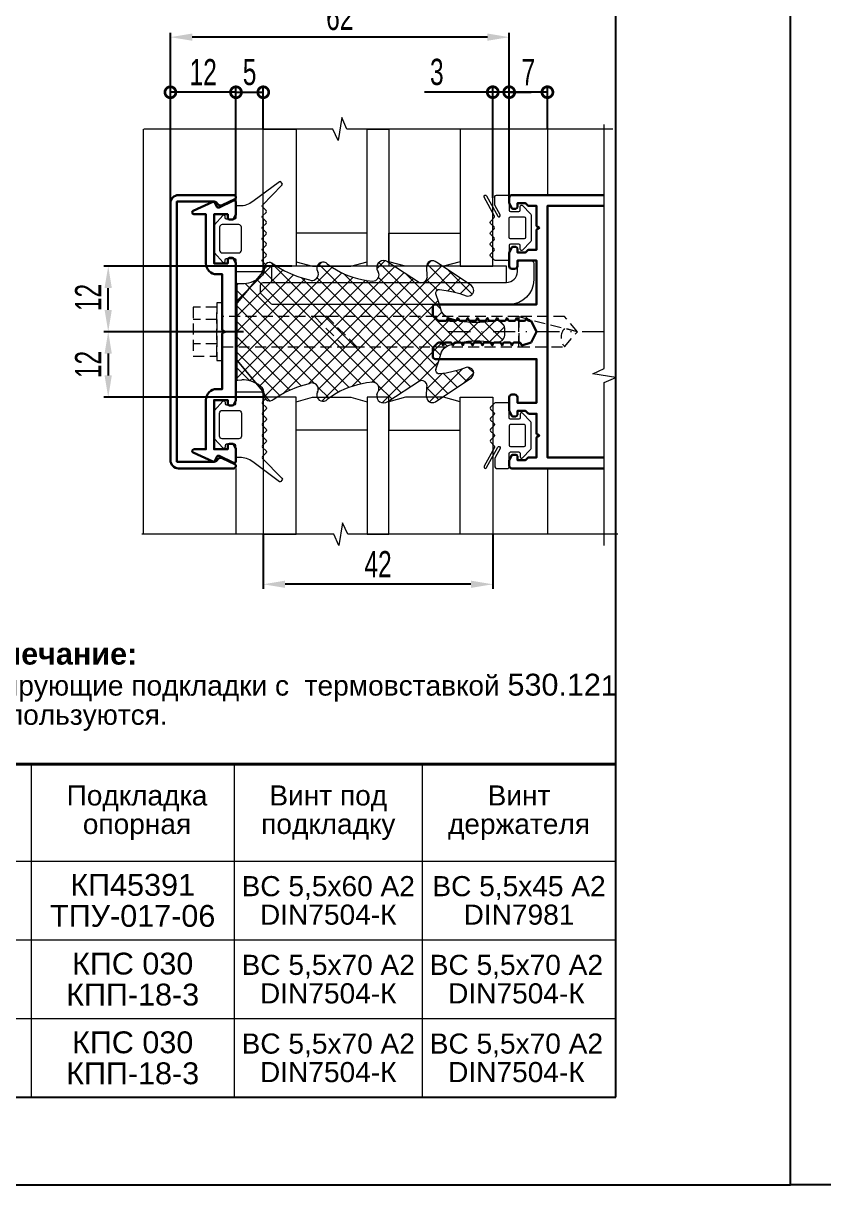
# Model space of a CAD drawing. Extents: x -37 to 8820, y -336 to 478.
# Drawn here: x 3272.2 to 3363.8, y 0 to 132.8 of the extents above; entities that cross this region are included whole.
import ezdxf

# ---------------------------------------------------------------- set-up
doc = ezdxf.new("R2010")
doc.units = 0
doc.header["$LTSCALE"] = 5
doc.linetypes.add('DASHDOT', pattern=[1, 0.5, -0.25, 0, -0.25])
doc.linetypes.add('HIDDEN', pattern=[0.375, 0.25, -0.125])
doc.layers.get('0').update_dxf_attribs({"linetype": 'CONTINUOUS', "lineweight": 30})
doc.layers.get('DEFPOINTS').update_dxf_attribs({"linetype": 'CONTINUOUS'})
for name, color, linetype, lineweight in [('1', 6, 'DASHDOT', 13), ('2', 3, 'HIDDEN', 13), ('Dimentions', 5, 'CONTINUOUS', 15), ('Glass', 5, 'CONTINUOUS', 20), ('Ал подклад', 7, 'CONTINUOUS', 20), ('Герлен', 7, 'CONTINUOUS', 60), ('Зигзаг', 1, 'CONTINUOUS', 15), ('Конструкции', 252, 'CONTINUOUS', 20), ('Подкладки', 1, 'CONTINUOUS', 20), ('Рамки', 1, 'CONTINUOUS', 15), ('Текстовый', 7, 'CONTINUOUS', 9), ('Уплотнители', 1, 'CONTINUOUS', 20), ('Штриховка', 1, 'CONTINUOUS', 5)]:
    doc.layers.add(name, color=color, linetype=linetype, lineweight=lineweight)
doc.layers.add('Скрытые', color=14, linetype='CONTINUOUS', plot=False)
doc.styles.add('3', font='RUSS.SHX', dxfattribs={"width": 0.7, "height": 3})
doc.styles.add('Каталожный', font='arial.ttf', dxfattribs={"height": 2.5})
doc.dimstyles.new('MX1_6', dxfattribs={"dimtxt": 3, "dimasz": 2.5, "dimexe": 0.5, "dimexo": 0, "dimgap": 0.8, "dimtad": 1, "dimlfac": 1.6, "dimdsep": 46, "dimtxsty": '3', "dimcen": 0, "dimclrd": 256, "dimclre": 256, "dimclrt": 256, "dimaunit": 1, "dimadec": 0, "dimazin": 0, "dimtfac": 1, "dimtmove": 0, "dimatfit": 1, "dimfxl": 1, "dimtvp": 1, "dimtolj": 1, "dimtzin": 0, "dimarcsym": 0})

# ---------------------------------------------------------------- blocks, each defined once
blk = doc.blocks.new('_DotSmall')
at = {"color": 0, "linetype": 'ByBlock', "const_width": 0.5}
blk.add_lwpolyline([(-0.0625, 0, 1), (0.0625, 0, 1)], format="xyb", close=True, dxfattribs=at)
blk = doc.blocks.new('*D1359')
at = {"layer": 'DEFPOINTS', "color": 0, "linetype": 'Continuous', "transparency": 16777216}
for p in [(3299.69, 124.92), (3299.69, 120.7), (3296.57, 112.36)]:
    blk.add_point(p, dxfattribs=at)
at = {"layer": 'Dimentions', "linetype": 'Continuous', "lineweight": -2, "transparency": 16777216}
for p, q in [((3296.57, 112.36), (3296.57, 125.42)), ((3296.57, 124.92), (3299.69, 124.92)), ((3299.69, 120.7), (3299.69, 125.42))]:
    blk.add_line(p, q, dxfattribs=at)
at = {"layer": 'Dimentions', "linetype": 'Continuous', "lineweight": -2, "transparency": 16777216, "xscale": 2.5, "yscale": 2.5, "zscale": 2.5, "rotation": 180}
blk.add_blockref('_DotSmall', (3296.57, 124.92), dxfattribs=at)
at = {"layer": 'Dimentions', "linetype": 'Continuous', "lineweight": -2, "transparency": 16777216, "xscale": 2.5, "yscale": 2.5, "zscale": 2.5}
blk.add_blockref('_DotSmall', (3299.69, 124.92), dxfattribs=at)
at = {"layer": 'Dimentions', "linetype": 'Continuous', "transparency": 16777216, "insert": (3298.13, 127.22), "char_height": 3, "attachment_point": 5, "style": '3'}
blk.add_mtext('\\A1;5', dxfattribs=at)
blk = doc.blocks.new('*D1360')
at = {"layer": 'DEFPOINTS', "color": 0, "linetype": 'Continuous', "transparency": 16777216}
for p in [(3299.69, 74.39), (3325.94, 74.39), (3299.69, 68.66)]:
    blk.add_point(p, dxfattribs=at)
at = {"layer": 'Dimentions', "linetype": 'Continuous', "lineweight": -2, "transparency": 16777216}
for p, q in [((3299.69, 74.39), (3299.69, 68.16)), ((3325.94, 74.39), (3325.94, 68.16)), ((3323.44, 68.66), (3302.19, 68.66))]:
    blk.add_line(p, q, dxfattribs=at)
at = {"layer": 'Dimentions', "linetype": 'Continuous', "transparency": 16777216}
for points in [[(3302.19, 69.08), (3302.19, 68.25), (3299.69, 68.66)], [(3323.44, 69.08), (3323.44, 68.25), (3325.94, 68.66)]]:
    blk.add_solid(points, dxfattribs=at)
at = {"layer": 'Dimentions', "linetype": 'Continuous', "transparency": 16777216, "insert": (3312.82, 70.96), "char_height": 3, "attachment_point": 5, "style": '3'}
blk.add_mtext('\\A1;42', dxfattribs=at)
blk = doc.blocks.new('*D1361')
at = {"layer": 'DEFPOINTS', "color": 0, "linetype": 'Continuous', "transparency": 16777216}
for p in [(3325.94, 124.93), (3325.94, 112.86), (3327.82, 112.86)]:
    blk.add_point(p, dxfattribs=at)
at = {"layer": 'Dimentions', "linetype": 'Continuous', "lineweight": -2, "transparency": 16777216}
for p, q in [((3325.94, 124.93), (3318.14, 124.93)), ((3325.94, 112.86), (3325.94, 125.43)), ((3327.82, 124.93), (3325.94, 124.93)), ((3327.82, 112.86), (3327.82, 125.43)), ((3327.82, 124.93), (3330.32, 124.93))]:
    blk.add_line(p, q, dxfattribs=at)
at = {"layer": 'Dimentions', "linetype": 'Continuous', "lineweight": -2, "transparency": 16777216, "xscale": 2.5, "yscale": 2.5, "zscale": 2.5}
blk.add_blockref('_DotSmall', (3325.94, 124.93), dxfattribs=at)
at = {"layer": 'Dimentions', "linetype": 'Continuous', "lineweight": -2, "transparency": 16777216, "xscale": 2.5, "yscale": 2.5, "zscale": 2.5, "rotation": 180}
blk.add_blockref('_DotSmall', (3327.82, 124.93), dxfattribs=at)
at = {"layer": 'Dimentions', "linetype": 'Continuous', "transparency": 16777216, "insert": (3319.54, 127.23), "char_height": 3, "attachment_point": 5, "style": '3'}
blk.add_mtext('\\A1;3', dxfattribs=at)
blk = doc.blocks.new('*D1362')
at = {"layer": 'DEFPOINTS', "color": 0, "linetype": 'Continuous', "transparency": 16777216}
for p in [(3289.07, 131.22), (3327.82, 112.86), (3289.07, 110.48)]:
    blk.add_point(p, dxfattribs=at)
at = {"layer": 'Dimentions', "linetype": 'Continuous', "lineweight": -2, "transparency": 16777216}
for p, q in [((3289.07, 110.48), (3289.07, 131.72)), ((3327.82, 112.86), (3327.82, 131.72)), ((3325.32, 131.22), (3291.57, 131.22))]:
    blk.add_line(p, q, dxfattribs=at)
at = {"layer": 'Dimentions', "linetype": 'Continuous', "transparency": 16777216}
for points in [[(3291.57, 131.64), (3291.57, 130.81), (3289.07, 131.22)], [(3325.32, 131.64), (3325.32, 130.81), (3327.82, 131.22)]]:
    blk.add_solid(points, dxfattribs=at)
at = {"layer": 'Dimentions', "linetype": 'Continuous', "transparency": 16777216, "insert": (3308.44, 133.52), "char_height": 3, "attachment_point": 5, "style": '3'}
blk.add_mtext('\\A1;62', dxfattribs=at)
blk = doc.blocks.new('*D1363')
at = {"layer": 'DEFPOINTS', "color": 0, "linetype": 'Continuous', "transparency": 16777216}
for p in [(3289.07, 124.92), (3296.57, 120.14), (3289.07, 110.48)]:
    blk.add_point(p, dxfattribs=at)
at = {"layer": 'Dimentions', "linetype": 'Continuous', "lineweight": -2, "transparency": 16777216}
for p, q in [((3289.07, 110.48), (3289.07, 125.42)), ((3296.57, 124.92), (3289.07, 124.92)), ((3296.57, 120.14), (3296.57, 125.42))]:
    blk.add_line(p, q, dxfattribs=at)
at = {"layer": 'Dimentions', "linetype": 'Continuous', "lineweight": -2, "transparency": 16777216, "xscale": 2.5, "yscale": 2.5, "zscale": 2.5, "rotation": 180}
blk.add_blockref('_DotSmall', (3289.07, 124.92), dxfattribs=at)
at = {"layer": 'Dimentions', "linetype": 'Continuous', "lineweight": -2, "transparency": 16777216, "xscale": 2.5, "yscale": 2.5, "zscale": 2.5}
blk.add_blockref('_DotSmall', (3296.57, 124.92), dxfattribs=at)
at = {"layer": 'Dimentions', "linetype": 'Continuous', "transparency": 16777216, "insert": (3292.82, 127.22), "char_height": 3, "attachment_point": 5, "style": '3'}
blk.add_mtext('\\A1;12', dxfattribs=at)
blk = doc.blocks.new('*D1364')
at = {"layer": 'DEFPOINTS', "color": 0, "linetype": 'Continuous', "transparency": 16777216}
for p in [(3327.82, 124.93), (3327.82, 121.16), (3332.19, 120.7)]:
    blk.add_point(p, dxfattribs=at)
at = {"layer": 'Dimentions', "linetype": 'Continuous', "lineweight": -2, "transparency": 16777216}
for p, q in [((3327.82, 121.16), (3327.82, 125.43)), ((3332.19, 124.93), (3327.82, 124.93)), ((3332.19, 120.7), (3332.19, 125.43))]:
    blk.add_line(p, q, dxfattribs=at)
at = {"layer": 'Dimentions', "linetype": 'Continuous', "lineweight": -2, "transparency": 16777216, "xscale": 2.5, "yscale": 2.5, "zscale": 2.5, "rotation": 180}
blk.add_blockref('_DotSmall', (3327.82, 124.93), dxfattribs=at)
at = {"layer": 'Dimentions', "linetype": 'Continuous', "lineweight": -2, "transparency": 16777216, "xscale": 2.5, "yscale": 2.5, "zscale": 2.5}
blk.add_blockref('_DotSmall', (3332.19, 124.93), dxfattribs=at)
at = {"layer": 'Dimentions', "linetype": 'Continuous', "transparency": 16777216, "insert": (3330, 127.23), "char_height": 3, "attachment_point": 5, "style": '3'}
blk.add_mtext('\\A1;7', dxfattribs=at)
blk = doc.blocks.new('*D1366')
at = {"layer": 'DEFPOINTS', "color": 0, "linetype": 'Continuous', "transparency": 16777216}
for p in [(3281.96, 105.04), (3302.95, 105.04), (3297.43, 97.54)]:
    blk.add_point(p, dxfattribs=at)
at = {"layer": 'Dimentions', "linetype": 'Continuous', "lineweight": -2, "transparency": 16777216}
for p, q in [((3302.95, 105.04), (3281.46, 105.04)), ((3281.96, 100.04), (3281.96, 102.54)), ((3297.43, 97.54), (3281.46, 97.54))]:
    blk.add_line(p, q, dxfattribs=at)
at = {"layer": 'Dimentions', "linetype": 'Continuous', "transparency": 16777216}
for points in [[(3281.54, 102.54), (3282.37, 102.54), (3281.96, 105.04)], [(3281.54, 100.04), (3282.37, 100.04), (3281.96, 97.54)]]:
    blk.add_solid(points, dxfattribs=at)
at = {"layer": 'Dimentions', "linetype": 'Continuous', "transparency": 16777216, "insert": (3279.66, 101.45), "char_height": 3, "attachment_point": 5, "rotation": 90, "style": '3'}
blk.add_mtext('\\A1;12', dxfattribs=at)
blk = doc.blocks.new('*D1367')
at = {"layer": 'DEFPOINTS', "color": 0, "linetype": 'Continuous', "transparency": 16777216}
for p in [(3297.43, 97.54), (3281.96, 90.04), (3299.69, 90.04)]:
    blk.add_point(p, dxfattribs=at)
at = {"layer": 'Dimentions', "linetype": 'Continuous', "lineweight": -2, "transparency": 16777216}
for p, q in [((3297.43, 97.54), (3281.46, 97.54)), ((3281.96, 95.04), (3281.96, 92.54)), ((3299.69, 90.04), (3281.46, 90.04))]:
    blk.add_line(p, q, dxfattribs=at)
at = {"layer": 'Dimentions', "linetype": 'Continuous', "transparency": 16777216}
for points in [[(3281.54, 95.04), (3282.37, 95.04), (3281.96, 97.54)], [(3281.54, 92.54), (3282.37, 92.54), (3281.96, 90.04)]]:
    blk.add_solid(points, dxfattribs=at)
at = {"layer": 'Dimentions', "linetype": 'Continuous', "transparency": 16777216, "insert": (3279.66, 93.79), "char_height": 3, "attachment_point": 5, "rotation": 90, "style": '3'}
blk.add_mtext('\\A1;12', dxfattribs=at)
blk = doc.blocks.new('6')
at = {"layer": 'Уплотнители'}
blk.add_line((4.14, 15.94), (4.14, 4.85), dxfattribs=at)
for points in [[(7.25, 17.55), (7.25, 17.56), (7.25, 17.48), (7.24, 17.26), (7.17, 17.05), (7.09, 16.86), (6.75, 16.57)], [(7.25, 17.48), (7.25, 17.47)], [(8.16, 18.24), (8.31, 18.16), (8.95, 17.74), (9.6, 17.36), (10.28, 17.03), (10.99, 16.75), (11.71, 16.5), (12.45, 16.31), (12.64, 16.26)], [(13.3, 17.5), (13.37, 17.33), (13.44, 17.14)], [(14.34, 18.26), (14.47, 18.15), (15.06, 17.74)], [(20.15, 17.56), (20.22, 17.37), (20.31, 17.22)], [(21.4, 18.38), (25.03, 16.01), (25.19, 15.97)], [(25.85, 17.96), (25.83, 17.77), (25.87, 16.75), (25.89, 16.58)], [(25.83, 17.77), (25.83, 17.75)], [(31.07, 15.55), (30.96, 15.67), (27, 18.3)], [(18.98, 16.26), (19.68, 16.19), (19.86, 16.2)], [(25.03, 16.01), (25.03, 16)], [(25.87, 16.75), (25.87, 16.73)], [(4.14, 15.94), (4.25, 15.92), (4.69, 15.89)], [(34.8, 10.16), (34.77, 10.39), (34.8, 10.63)], [(34.77, 10.39), (34.77, 10.38)], [(27.55, 8.08), (27.55, 8.07)], [(27.23, 7.06), (27.23, 7.05)], [(26.89, 6.06), (26.89, 6.04)], [(4.14, 4.85), (4.25, 4.87), (4.69, 4.9)], [(7.25, 3.21), (7.25, 3.23), (7.25, 3.31), (7.24, 3.52), (7.17, 3.74), (7.09, 3.93), (6.75, 4.22)], [(8.16, 2.55), (8.31, 2.64), (8.95, 3.05), (9.6, 3.43), (10.28, 3.76), (10.99, 4.04), (11.71, 4.29), (12.45, 4.48)], [(19.86, 4.59), (19.68, 4.61), (18.98, 4.53)], [(21.4, 2.41), (25.03, 4.78), (25.19, 4.82)], [(25.85, 2.83), (25.83, 3.02), (25.87, 4.04), (25.89, 4.22)], [(25.87, 4.04), (25.87, 4.03)], [(27, 2.49), (30.96, 5.12), (31.07, 5.24)], [(7.25, 3.31), (7.25, 3.29)], [(13.37, 3.46), (13.37, 3.47), (13.3, 3.29)], [(15.06, 3.05), (14.47, 2.64), (14.34, 2.53)], [(20.15, 3.23), (20.22, 3.42), (20.31, 3.57)], [(25.83, 3.02), (25.83, 3.01)]]:
    blk.add_lwpolyline(points, dxfattribs=at)
for points in [[(34.01, 11.63), (33.78, 11.66), (33.55, 11.63), (32.83, 11.52, -0.091156), (29.23, 11.71), (28.54, 11.9), (28.3, 11.99), (28.06, 12.12), (27.86, 12.29), (27.68, 12.48), (27.55, 12.71), (27.41, 13.22), (27.23, 13.73), (26.89, 14.73), (26.91, 14.88), (26.96, 15.02), (27.04, 15.13), (27.18, 15.2), (27.32, 15.22), (28.09, 15.11), (28.87, 14.95), (29.63, 14.75), (30.38, 14.49), (30.54, 14.46), (30.72, 14.49)], [(30.72, 6.3), (30.54, 6.33), (30.38, 6.3), (29.63, 6.04), (28.87, 5.84), (28.09, 5.67), (27.32, 5.57), (27.18, 5.59), (27.04, 5.66), (26.96, 5.78), (26.91, 5.91), (26.89, 6.06), (27.23, 7.06), (27.41, 7.57), (27.55, 8.08), (27.68, 8.31), (27.86, 8.5), (28.06, 8.67), (28.3, 8.8), (28.54, 8.88), (29.23, 9.08, -0.091156), (32.83, 9.27), (33.55, 9.16), (33.78, 9.13), (34.01, 9.16)]]:
    blk.add_lwpolyline(points, format="xyb", dxfattribs=at)
blk.add_arc((12.73, 3.81), 0.725, 331.9967, 113.1643, dxfattribs=at)
for points in [[(21.4, 18.38), (20.8, 18.83), (19.98, 18.25), (20.15, 17.56)], [(27, 18.3), (26.59, 18.7), (25.97, 18.51), (25.85, 17.96)], [(8.16, 18.24), (7.71, 18.46), (7.17, 18.06), (7.25, 17.56)], [(14.34, 18.26), (13.77, 18.56), (13.2, 18.12), (13.3, 17.5)], [(15.06, 17.74), (16.32, 16.93), (17.5, 16.51), (18.98, 16.26)], [(4.69, 15.89), (5.41, 15.88), (6.18, 16.13), (6.75, 16.57)], [(12.64, 16.26), (13.11, 16.19), (13.59, 16.67), (13.44, 17.14)], [(19.86, 16.2), (20.31, 16.33), (20.53, 16.81), (20.31, 17.22)], [(25.19, 15.97), (25.54, 15.94), (25.89, 16.23), (25.89, 16.58)], [(30.72, 14.49), (31.17, 14.59), (31.4, 15.2), (31.07, 15.55)], [(34.8, 10.63), (34.81, 11.08), (34.45, 11.55), (34.01, 11.63)], [(34.01, 9.16), (34.48, 9.29), (34.79, 9.66), (34.8, 10.16)], [(31.07, 5.24), (31.4, 5.59), (31.17, 6.2), (30.72, 6.3)], [(6.75, 4.22), (6.18, 4.66), (5.41, 4.9), (4.69, 4.9)], [(18.98, 4.53), (17.59, 4.3), (16.23, 3.84), (15.06, 3.05)], [(20.31, 3.57), (20.52, 3.98), (20.33, 4.45), (19.86, 4.59)], [(25.89, 4.22), (25.88, 4.56), (25.53, 4.85), (25.19, 4.82)], [(7.25, 3.23), (7.18, 2.72), (7.71, 2.33), (8.16, 2.55)], [(13.3, 3.29), (13.2, 2.67), (13.77, 2.23), (14.34, 2.53)], [(20.15, 3.23), (19.98, 2.53), (20.8, 1.95), (21.4, 2.41)], [(25.85, 2.83), (25.94, 2.29), (26.63, 2.1), (27, 2.49)]]:
    blk.add_open_spline(points, degree=3, dxfattribs=at)

msp = doc.modelspace()

# ---------------------------------------------------------------- hatches: boundary and pattern name
at = {"layer": 'Штриховка', "lineweight": 5}
h = msp.add_hatch(dxfattribs=at)
h.set_pattern_fill('NET', color=256, scale=10, angle=45, style=0)
h.set_pattern_definition([(45, (-3801.2168, 2292.8181), (-0.88388348, 0.88388348), []), (135, (-3801.2168, 2292.8181), (-0.88388348, -0.88388348), [])])
edge = h.paths.add_edge_path()
edge.add_spline(control_points=[(3327.3303, 97.7759), (3327.3461, 98.2351), (3326.9813, 98.7041), (3326.5413, 98.7826)], knot_values=[0, 0, 0, 0, 1, 1, 1, 1], degree=3, periodic=0)
edge.add_line((3326.5413, 98.7826), (3326.31, 98.8098))
edge.add_line((3326.31, 98.8098), (3326.0788, 98.7826))
edge.add_line((3326.0788, 98.7826), (3325.3578, 98.6738))
edge.add_arc((3324.0801, 108.5365), 9.9451, 256.547552, 277.381309, ccw=False)
edge.add_line((3321.7665, 98.8642), (3321.0727, 99.0547))
edge.add_line((3321.0727, 99.0547), (3320.8279, 99.1363))
edge.add_line((3320.8279, 99.1363), (3320.5966, 99.2723))
edge.add_line((3320.5966, 99.2723), (3320.3925, 99.4356))
edge.add_line((3320.3925, 99.4356), (3320.2157, 99.626))
edge.add_line((3320.2157, 99.626), (3320.0797, 99.8573))
edge.add_line((3320.0797, 99.8573), (3319.9436, 100.3742))
edge.add_line((3319.9436, 100.3742), (3319.7668, 100.8775))
edge.add_line((3319.7668, 100.8775), (3319.4267, 101.8842))
edge.add_line((3319.4267, 101.8842), (3319.4403, 102.0338))
edge.add_line((3319.4403, 102.0338), (3319.4947, 102.1698))
edge.add_line((3319.4947, 102.1698), (3319.5763, 102.2787))
edge.add_line((3319.5763, 102.2787), (3319.7124, 102.3467))
edge.add_line((3319.7124, 102.3467), (3319.8484, 102.3739))
edge.add_line((3319.8484, 102.3739), (3320.6238, 102.2651))
edge.add_line((3320.6238, 102.2651), (3321.3992, 102.1018))
edge.add_line((3321.3992, 102.1018), (3322.161, 101.8978))
edge.add_line((3322.161, 101.8978), (3322.9092, 101.6393))
edge.add_line((3322.9092, 101.6393), (3323.0724, 101.6121))
edge.add_line((3323.0724, 101.6121), (3323.2493, 101.6393))
edge.add_spline(control_points=[(3323.2493, 101.6393), (3323.7041, 101.7384), (3323.9335, 102.3503), (3323.6029, 102.7004)], knot_values=[0, 0, 0, 0, 1, 1, 1, 1], degree=3, periodic=0)
edge.add_line((3323.6029, 102.7004), (3323.4941, 102.8228))
edge.add_line((3323.4941, 102.8228), (3319.5355, 105.4483))
edge.add_spline(control_points=[(3319.5355, 105.4483), (3319.1206, 105.852), (3318.5005, 105.6605), (3318.3792, 105.1082)], knot_values=[0, 0, 0, 0, 1, 1, 1, 1], degree=3, periodic=0)
edge.add_line((3318.3792, 105.1082), (3318.3656, 104.9177))
edge.add_line((3318.3656, 104.9177), (3318.4065, 103.8975))
edge.add_line((3318.4065, 103.8975), (3318.4201, 103.7342))
edge.add_spline(control_points=[(3318.4201, 103.7342), (3318.4214, 103.3821), (3318.0698, 103.0919), (3317.7263, 103.1221)], knot_values=[0, 0, 0, 0, 1, 1, 1, 1], degree=3, periodic=0)
edge.add_line((3317.7263, 103.1221), (3317.563, 103.1629))
edge.add_line((3317.563, 103.1629), (3313.9309, 105.5299))
edge.add_spline(control_points=[(3313.9309, 105.5299), (3313.3319, 105.9845), (3312.5132, 105.4047), (3312.6794, 104.7137)], knot_values=[0, 0, 0, 0, 1, 1, 1, 1], degree=3, periodic=0)
edge.add_line((3312.6794, 104.7137), (3312.7474, 104.5232))
edge.add_line((3312.7474, 104.5232), (3312.8427, 104.3736))
edge.add_spline(control_points=[(3312.8427, 104.3736), (3313.0578, 103.9632), (3312.8402, 103.4785), (3312.3938, 103.3533)], knot_values=[0, 0, 0, 0, 1, 1, 1, 1], degree=3, periodic=0)
edge.add_line((3312.4046, 103.3542), (3312.2169, 103.3397))
edge.add_line((3312.2169, 103.3397), (3311.5095, 103.4077))
edge.add_spline(control_points=[(3311.5095, 103.4077), (3310.0333, 103.6585), (3308.856, 104.08), (3307.5918, 104.8905)], knot_values=[0, 0, 0, 0, 1, 1, 1, 1], degree=3, periodic=0)
edge.add_line((3307.5918, 104.8905), (3307.0068, 105.2986))
edge.add_line((3307.0068, 105.2986), (3306.8708, 105.4074))
edge.add_spline(control_points=[(3306.8708, 105.4074), (3306.2997, 105.7113), (3305.7301, 105.2655), (3305.8369, 104.6457)], knot_values=[0, 0, 0, 0, 1, 1, 1, 1], degree=3, periodic=0)
edge.add_line((3305.8369, 104.6457), (3305.9049, 104.4824))
edge.add_line((3305.9049, 104.4824), (3305.973, 104.292))
edge.add_spline(control_points=[(3305.973, 104.292), (3306.121, 103.8188), (3305.6374, 103.3354), (3305.1704, 103.4077)], knot_values=[0, 0, 0, 0, 1, 1, 1, 1], degree=3, periodic=0)
edge.add_line((3305.1842, 103.4038), (3304.9799, 103.4622))
edge.add_line((3304.9799, 103.4622), (3304.2453, 103.6526))
edge.add_line((3304.2453, 103.6526), (3303.5244, 103.8975))
edge.add_line((3303.5244, 103.8975), (3302.817, 104.1831))
edge.add_line((3302.817, 104.1831), (3302.1368, 104.5096))
edge.add_line((3302.1368, 104.5096), (3301.4838, 104.8905))
edge.add_line((3301.4838, 104.8905), (3300.8445, 105.3122))
edge.add_line((3300.8445, 105.3122), (3300.6948, 105.3938))
edge.add_spline(control_points=[(3300.6948, 105.3938), (3300.2421, 105.6119), (3299.7063, 105.2118), (3299.7834, 104.7137)], knot_values=[0, 0, 0, 0, 1, 1, 1, 1], degree=3, periodic=0)
edge.add_line((3299.7834, 104.7137), (3299.7834, 104.7001))
edge.add_line((3299.7834, 104.7001), (3299.7834, 104.6321))
edge.add_line((3299.7834, 104.6321), (3299.7698, 104.4144))
edge.add_line((3299.7698, 104.4144), (3299.7018, 104.1967))
edge.add_line((3299.7018, 104.1967), (3299.6202, 104.0063))
edge.add_line((3299.6202, 104.0063), (3299.2801, 103.7206))
edge.add_spline(control_points=[(3299.2801, 103.7206), (3298.716, 103.2796), (3297.9399, 103.035), (3297.226, 103.0405)], knot_values=[0, 0, 0, 0, 1, 1, 1, 1], degree=3, periodic=0)
edge.add_line((3297.226, 103.0405), (3296.7771, 103.0677))
edge.add_line((3296.7771, 103.0677), (3296.6682, 103.0869))
edge.add_line((3296.6682, 103.0869), (3296.6682, 92.0025))
edge.add_line((3296.6682, 92.0025), (3296.7771, 92.0217))
edge.add_line((3296.7771, 92.0217), (3297.226, 92.0489))
edge.add_spline(control_points=[(3297.226, 92.0489), (3297.9399, 92.0544), (3298.7162, 91.8097), (3299.2801, 91.3687)], knot_values=[0, 0, 0, 0, 1, 1, 1, 1], degree=3, periodic=0)
edge.add_line((3299.271, 91.3764), (3299.6202, 91.0831))
edge.add_line((3299.6202, 91.0831), (3299.7018, 90.8926))
edge.add_line((3299.7018, 90.8926), (3299.7698, 90.675))
edge.add_line((3299.7698, 90.675), (3299.7834, 90.4573))
edge.add_line((3299.7834, 90.4573), (3299.7834, 90.4437))
edge.add_line((3299.7834, 90.4437), (3299.7834, 90.3757))
edge.add_spline(control_points=[(3299.7834, 90.3757), (3299.7106, 89.8722), (3300.2403, 89.4795), (3300.6948, 89.6955)], knot_values=[0, 0, 0, 0, 1, 1, 1, 1], degree=3, periodic=0)
edge.add_line((3300.6948, 89.6955), (3300.8445, 89.7908))
edge.add_line((3300.8445, 89.7908), (3301.4838, 90.1989))
edge.add_line((3301.4838, 90.1989), (3302.1368, 90.5798))
edge.add_line((3302.1368, 90.5798), (3302.817, 90.9062))
edge.add_line((3302.817, 90.9062), (3303.5244, 91.1919))
edge.add_line((3303.5244, 91.1919), (3304.2453, 91.4368))
edge.add_line((3304.2453, 91.4368), (3304.9799, 91.6272))
edge.add_arc((3305.265, 90.9609), 0.7248, -28.003331, 113.164313, ccw=False)
edge.add_line((3305.9049, 90.6206), (3305.8369, 90.4437))
edge.add_spline(control_points=[(3305.8369, 90.4437), (3305.7301, 89.8239), (3306.2997, 89.3781), (3306.8708, 89.6819)], knot_values=[0, 0, 0, 0, 1, 1, 1, 1], degree=3, periodic=0)
edge.add_line((3306.8708, 89.6819), (3307.0068, 89.7908))
edge.add_line((3307.0068, 89.7908), (3307.5918, 90.1989))
edge.add_spline(control_points=[(3307.5918, 90.1989), (3308.7662, 90.9888), (3310.1204, 91.4501), (3311.5095, 91.6816)], knot_values=[0, 0, 0, 0, 1, 1, 1, 1], degree=3, periodic=0)
edge.add_line((3311.5095, 91.6816), (3312.2169, 91.7632))
edge.add_line((3312.2169, 91.7632), (3312.3938, 91.736))
edge.add_spline(control_points=[(3312.3938, 91.736), (3312.8581, 91.6002), (3313.0513, 91.133), (3312.8427, 90.7158)], knot_values=[0, 0, 0, 0, 1, 1, 1, 1], degree=3, periodic=0)
edge.add_line((3312.8509, 90.7288), (3312.7474, 90.5662))
edge.add_line((3312.7474, 90.5662), (3312.6794, 90.3757))
edge.add_spline(control_points=[(3312.6794, 90.3757), (3312.5132, 89.6847), (3313.3319, 89.1049), (3313.9309, 89.5595)], knot_values=[0, 0, 0, 0, 1, 1, 1, 1], degree=3, periodic=0)
edge.add_line((3313.9309, 89.5595), (3317.563, 91.9265))
edge.add_line((3317.563, 91.9265), (3317.7263, 91.9673))
edge.add_spline(control_points=[(3317.7263, 91.9673), (3318.0655, 91.997), (3318.4119, 91.715), (3318.4201, 91.3687)], knot_values=[0, 0, 0, 0, 1, 1, 1, 1], degree=3, periodic=0)
edge.add_line((3318.4214, 91.3865), (3318.4065, 91.1919))
edge.add_line((3318.4065, 91.1919), (3318.3656, 90.1717))
edge.add_line((3318.3656, 90.1717), (3318.3792, 89.9812))
edge.add_spline(control_points=[(3318.3792, 89.9812), (3318.4722, 89.4398), (3319.1587, 89.2527), (3319.5355, 89.6411)], knot_values=[0, 0, 0, 0, 1, 1, 1, 1], degree=3, periodic=0)
edge.add_line((3319.5355, 89.6411), (3323.4941, 92.2666))
edge.add_line((3323.4941, 92.2666), (3323.6029, 92.389))
edge.add_spline(control_points=[(3323.6029, 92.389), (3323.9335, 92.7391), (3323.7041, 93.351), (3323.2493, 93.4501)], knot_values=[0, 0, 0, 0, 1, 1, 1, 1], degree=3, periodic=0)
edge.add_line((3323.2493, 93.4501), (3323.0724, 93.4773))
edge.add_line((3323.0724, 93.4773), (3322.9092, 93.4501))
edge.add_line((3322.9092, 93.4501), (3322.161, 93.1916))
edge.add_line((3322.161, 93.1916), (3321.3992, 92.9876))
edge.add_line((3321.3992, 92.9876), (3320.6238, 92.8243))
edge.add_line((3320.6238, 92.8243), (3319.8484, 92.7155))
edge.add_line((3319.8484, 92.7155), (3319.7124, 92.7427))
edge.add_line((3319.7124, 92.7427), (3319.5763, 92.8107))
edge.add_line((3319.5763, 92.8107), (3319.4947, 92.9331))
edge.add_line((3319.4947, 92.9331), (3319.4403, 93.0556))
edge.add_line((3319.4403, 93.0556), (3319.4267, 93.2052))
edge.add_line((3319.4267, 93.2052), (3319.7668, 94.2119))
edge.add_line((3319.7668, 94.2119), (3319.9436, 94.7152))
edge.add_line((3319.9436, 94.7152), (3320.0797, 95.2321))
edge.add_line((3320.0797, 95.2321), (3320.2157, 95.4634))
edge.add_line((3320.2157, 95.4634), (3320.3925, 95.6538))
edge.add_line((3320.3925, 95.6538), (3320.5966, 95.8171))
edge.add_line((3320.5966, 95.8171), (3320.8279, 95.9531))
edge.add_line((3320.8279, 95.9531), (3321.0727, 96.0347))
edge.add_line((3321.0727, 96.0347), (3321.7665, 96.2252))
edge.add_arc((3324.0801, 86.5529), 9.9451, 82.618691, 103.452448, ccw=False)
edge.add_line((3325.3578, 96.4156), (3326.0788, 96.3068))
edge.add_line((3326.0788, 96.3068), (3326.31, 96.2796))
edge.add_line((3326.31, 96.2796), (3326.5413, 96.3068))
edge.add_spline(control_points=[(3326.5413, 96.3068), (3327.0165, 96.4392), (3327.3257, 96.8119), (3327.3303, 97.3134)], knot_values=[0, 0, 0, 0, 1, 1, 1, 1], degree=3, periodic=0)
edge.add_line((3327.3303, 97.3134), (3327.3031, 97.5447))
edge.add_line((3327.3031, 97.5447), (3327.3303, 97.7759))

# ---------------------------------------------------------------- linework, layer by layer
for points in [[(3289.067, 82.8572), (3289.067, 112.2322, -0.41421356), (3290.0045, 113.1697), (3296.317, 113.1697, -0.80258485), (3296.4226, 112.6931), (3294.986, 112.0232, -0.40155944), (3294.4129, 112.2178, 0.27973928), (3294.0803, 112.4197), (3289.817, 112.4197), (3289.817, 82.6697), (3294.0803, 82.6697, 0.27973928), (3294.4129, 82.8716, -0.40155944), (3294.986, 83.0662), (3296.4226, 82.3963, -0.80258485), (3296.317, 81.9197), (3290.0045, 81.9197, -0.41421356)], [(3296.567, 105.3129, 0.11643382), (3296.5472, 105.3968), (3296.3063, 105.8785, 0.28407904), (3296.1386, 105.9822), (3295.817, 105.9822, 0.41421356), (3295.6295, 105.7947), (3295.6295, 105.3572), (3294.067, 105.3572), (3294.067, 110.9822), (3295.6295, 110.9822), (3295.6295, 110.5447, 0.41421356), (3295.817, 110.3572), (3296.1386, 110.3572, 0.28407904), (3296.3063, 110.4608), (3296.5472, 110.9426, 0.11643382), (3296.567, 111.0264), (3296.567, 112.3572, 0.54861879), (3296.3002, 112.5271), (3294.6314, 111.7489, -0.41421356), (3294.3822, 111.8396), (3294.1622, 112.3114, 0.41421356), (3293.913, 112.4021), (3291.6752, 111.3586, 0.29147342), (3291.567, 111.1887), (3291.567, 111.1697, 0.41421356), (3291.7545, 110.9822), (3293.1295, 110.9822), (3293.1295, 105.3572, 0.41421356), (3294.3795, 104.1072), (3295.0045, 104.1072), (3295.0045, 97.8168, 0.28407904), (3295.1081, 97.6491), (3295.317, 97.5447), (3295.1081, 97.4403, 0.28407904), (3295.0045, 97.2726), (3295.0045, 90.9822), (3294.3795, 90.9822, 0.41421356), (3293.1295, 89.7322), (3293.1295, 84.1072), (3291.7545, 84.1072, 0.41421356), (3291.567, 83.9197), (3291.567, 83.9007, 0.29147342), (3291.6752, 83.7308), (3293.913, 82.6873, 0.41421356), (3294.1622, 82.7779), (3294.3822, 83.2498, -0.41421356), (3294.6314, 83.3404), (3296.3002, 82.5623, 0.54861879), (3296.567, 82.7322), (3296.567, 84.0629, 0.11643382), (3296.5472, 84.1468), (3296.3063, 84.6285, 0.28407904), (3296.1386, 84.7322), (3295.817, 84.7322, 0.41421356), (3295.6295, 84.5447), (3295.6295, 84.1072), (3294.067, 84.1072), (3294.067, 89.7322), (3295.6295, 89.7322), (3295.6295, 89.2947, 0.41421356), (3295.817, 89.1072), (3296.1386, 89.1072, 0.28407904), (3296.3063, 89.2108), (3296.5472, 89.6926, 0.11643382), (3296.567, 89.7764)]]:
    msp.add_lwpolyline(points, format="xyb", close=True)
msp.add_lwpolyline([(3338.6821, 81.9197), (3328.1295, 81.9197, -0.41421356), (3327.817, 82.2322), (3327.817, 82.8129, -0.11643382), (3327.8368, 82.8968), (3328.0777, 83.3785, -0.28407904), (3328.2454, 83.4822), (3328.567, 83.4822, -0.41421356), (3328.7545, 83.2947), (3328.7545, 82.8572), (3329.692, 82.8572), (3329.9496, 83.1148, -0.19891237), (3330.0821, 83.1697), (3330.942, 83.1697), (3330.942, 85.3976, -0.28407904), (3331.0456, 85.5653), (3331.2545, 85.6697), (3331.0456, 85.7741, -0.28407904), (3330.942, 85.9418), (3330.942, 88.1697), (3330.0821, 88.1697, -0.19891237), (3329.9496, 88.2246), (3329.692, 88.4822), (3328.7545, 88.4822), (3328.7545, 88.0447, -0.41421356), (3328.567, 87.8572), (3328.2454, 87.8572, -0.28407904), (3328.0777, 87.9608), (3327.8368, 88.4426, -0.11643382), (3327.817, 88.5264), (3327.817, 90.0447, -0.41421356), (3328.1295, 90.3572), (3328.442, 90.3572, -0.41421356), (3328.7545, 90.0447), (3328.7545, 89.4197), (3330.942, 89.4197), (3330.942, 94.4197), (3319.3795, 94.4197, -0.41421356), (3319.067, 94.7322), (3319.067, 95.592, -0.19891237), (3319.1219, 95.7246), (3319.6371, 96.2398, -0.19891237), (3319.7696, 96.2947), (3319.9823, 96.2947, -0.28407904), (3320.15, 96.191), (3320.2545, 95.9822), (3320.3589, 96.191, -0.28407904), (3320.5266, 96.2947), (3321.1073, 96.2947, -0.28407904), (3321.275, 96.191), (3321.3795, 95.9822), (3321.4839, 96.191, -0.28407904), (3321.6516, 96.2947), (3322.2323, 96.2947, -0.28407904), (3322.4, 96.191), (3322.5045, 95.9822), (3322.6089, 96.191, -0.28407904), (3322.7766, 96.2947), (3323.3573, 96.2947, -0.28407904), (3323.525, 96.191), (3323.6295, 95.9822), (3323.7339, 96.191, -0.28407904), (3323.9016, 96.2947), (3324.4823, 96.2947, -0.28407904), (3324.65, 96.191), (3324.7545, 95.9822), (3324.8589, 96.191, -0.28407904), (3325.0266, 96.2947), (3325.6073, 96.2947, -0.28407904), (3325.775, 96.191), (3325.8795, 95.9822), (3325.9839, 96.191, -0.28407904), (3326.1516, 96.2947), (3326.7323, 96.2947, -0.28407904), (3326.9, 96.191), (3327.0045, 95.9822), (3327.1089, 96.191, -0.28407904), (3327.2766, 96.2947), (3327.8573, 96.2947, -0.28407904), (3328.025, 96.191), (3328.1295, 95.9822), (3328.2339, 96.191, -0.28407904), (3328.4016, 96.2947), (3328.9823, 96.2947, -0.28407904), (3329.15, 96.191), (3329.2545, 95.9822), (3330.317, 96.2947), (3330.942, 97.5447), (3330.317, 98.7947), (3330.0891, 98.7947, -0.28407904), (3329.9214, 98.8983), (3329.817, 99.1072), (3329.7125, 98.8983, -0.28407904), (3329.5448, 98.7947), (3328.9641, 98.7947, -0.28407904), (3328.7964, 98.8983), (3328.692, 99.1072), (3328.5875, 98.8983, -0.28407904), (3328.4198, 98.7947), (3327.8391, 98.7947, -0.28407904), (3327.6714, 98.8983), (3327.567, 99.1072), (3327.4625, 98.8983, -0.28407904), (3327.2948, 98.7947), (3326.7141, 98.7947, -0.28407904), (3326.5464, 98.8983), (3326.442, 99.1072), (3326.3375, 98.8983, -0.28407904), (3326.1698, 98.7947), (3325.5891, 98.7947, -0.28407904), (3325.4214, 98.8983), (3325.317, 99.1072), (3325.2125, 98.8983, -0.28407904), (3325.0448, 98.7947), (3324.4641, 98.7947, -0.28407904), (3324.2964, 98.8983), (3324.192, 99.1072), (3324.0875, 98.8983, -0.28407904), (3323.9198, 98.7947), (3323.3391, 98.7947, -0.28407904), (3323.1714, 98.8983), (3323.067, 99.1072), (3322.9625, 98.8983, -0.28407904), (3322.7948, 98.7947), (3322.2141, 98.7947, -0.28407904), (3322.0464, 98.8983), (3321.942, 99.1072), (3321.8375, 98.8983, -0.28407904), (3321.6698, 98.7947), (3321.0891, 98.7947, -0.28407904), (3320.9214, 98.8983), (3320.817, 99.1072), (3320.7125, 98.8983, -0.28407904), (3320.5448, 98.7947), (3319.7696, 98.7947, -0.19891237), (3319.6371, 98.8496), (3319.1219, 99.3648, -0.19891237), (3319.067, 99.4974), (3319.067, 100.3572, -0.41421356), (3319.3795, 100.6697), (3330.942, 100.6697), (3330.942, 105.6697), (3328.7545, 105.6697), (3328.7545, 105.0447, -0.41421356), (3328.442, 104.7322), (3328.1295, 104.7322, -0.41421356), (3327.817, 105.0447), (3327.817, 106.5629, -0.11643382), (3327.8368, 106.6468), (3328.0777, 107.1285, -0.28407904), (3328.2454, 107.2322), (3328.567, 107.2322, -0.41421356), (3328.7545, 107.0447), (3328.7545, 106.6072), (3329.692, 106.6072), (3329.9496, 106.8648, -0.19891237), (3330.0821, 106.9197), (3330.942, 106.9197), (3330.942, 109.1476, -0.28407904), (3331.0456, 109.3153), (3331.2545, 109.4197), (3331.0456, 109.5241, -0.28407904), (3330.942, 109.6918), (3330.942, 111.9197), (3330.0821, 111.9197, -0.19891237), (3329.9496, 111.9746), (3329.692, 112.2322), (3328.7545, 112.2322), (3328.7545, 111.7947, -0.41421356), (3328.567, 111.6072), (3328.2454, 111.6072, -0.28407904), (3328.0777, 111.7108), (3327.8368, 112.1926, -0.11643382), (3327.817, 112.2764), (3327.817, 112.8572, -0.41421356), (3328.1295, 113.1697), (3338.6821, 113.1697)], format="xyb")
msp.add_lwpolyline([(3338.6821, 83.1697), (3332.192, 83.1697), (3332.192, 111.9197), (3338.6821, 111.9197)])
at = {"layer": '1'}
msp.add_line((3338.6821, 97.5447), (3319.067, 97.5447), dxfattribs=at)
at = {"layer": '2'}
for p, q in [((3294.3795, 98.9509), (3291.692, 98.9509)), ((3294.3795, 96.1384), (3291.692, 96.1384))]:
    msp.add_line(p, q, dxfattribs=at)
for points in [[(3294.3795, 94.7322), (3294.3795, 100.3572), (3291.692, 100.3572), (3291.692, 94.7322)], [(3294.3795, 94.2634), (3295.0045, 94.2634), (3295.0045, 100.8259), (3294.3795, 100.8259)], [(3295.0045, 95.8259), (3328.9133, 95.8299), (3328.9133, 97.5447), (3328.9133, 99.2634), (3295.0045, 99.2634)], [(3305.5363, 99.2634), (3308.9738, 95.8259), (3310.4061, 95.8259), (3306.9686, 99.2634)]]:
    msp.add_lwpolyline(points, close=True, dxfattribs=at)
msp.add_lwpolyline([(3328.9133, 95.8299), (3334.1383, 95.8299), (3335.6312, 97.5467), (3334.1383, 99.2634), (3328.9133, 99.2634), (3328.9133, 95.8299)], dxfattribs=at)
msp.add_lwpolyline([(3328.9133, 99.2634), (3335.6312, 97.5467), (3334.1383, 97.9282, 0.36330791), (3334.1383, 95.8299)], format="xyb", dxfattribs=at)
at = {"layer": 'Glass'}
for points in [[(3303.442, 120.6999), (3303.442, 105.0446), (3299.692, 105.0446), (3299.692, 120.6999)], [(3314.067, 120.6999), (3314.067, 105.0446), (3311.567, 105.0446), (3311.567, 120.6999)], [(3322.192, 120.6999), (3322.192, 105.0446), (3325.942, 105.0446), (3325.942, 120.6999)], [(3311.567, 105.547), (3311.567, 108.7946), (3303.442, 108.7946), (3303.442, 105.547), (3305.317, 105.0446), (3309.692, 105.0446)], [(3314.067, 105.547), (3314.067, 108.7946), (3322.192, 108.7946), (3322.192, 105.547), (3320.317, 105.0446), (3315.942, 105.0446)], [(3303.442, 74.3895), (3303.442, 90.0448), (3299.692, 90.0448), (3299.692, 74.3895)], [(3311.567, 89.5424), (3311.567, 86.2948), (3303.442, 86.2948), (3303.442, 89.5424), (3305.317, 90.0448), (3309.692, 90.0448)], [(3314.067, 74.3895), (3314.067, 90.0448), (3311.567, 90.0448), (3311.567, 74.3895)], [(3314.067, 89.5424), (3314.067, 86.2948), (3322.192, 86.2948), (3322.192, 89.5424), (3320.317, 90.0448), (3315.942, 90.0448)], [(3322.192, 74.3895), (3322.192, 90.0448), (3325.942, 90.0448), (3325.942, 74.3895)]]:
    msp.add_lwpolyline(points, close=True, dxfattribs=at)
at = {"layer": 'Ал подклад', "color": 0}
msp.add_lwpolyline([(3330.317, 105.6696, -0.41421356), (3330.6295, 105.3571), (3330.6295, 103.4821, -0.41421356), (3327.817, 100.6696), (3300.7583, 100.6697, -0.19891237), (3300.5374, 100.7612), (3299.4704, 101.8282, -0.19891237), (3299.3789, 102.0491), (3299.3789, 102.8572, -0.41421356), (3299.6914, 103.1697), (3327.5045, 103.1696, 0.41421356), (3328.7545, 104.4196), (3328.7545, 105.3571, -0.41421356), (3329.067, 105.6696)], format="xyb", close=True, dxfattribs=at)
at = {"layer": 'Герлен', "lineweight": 40}
msp.add_line((3175, 48.0868), (3340, 48.0868), dxfattribs=at)
at = {"layer": 'Герлен', "ltscale": 2, "const_width": 0.1875}
msp.add_lwpolyline([(3299.692, 110.4822), (3299.692, 104.4197), (3296.567, 100.6697), (3296.567, 94.4197), (3299.692, 90.6697), (3299.692, 84.6072)], dxfattribs=at)
at = {"layer": 'Зигзаг'}
for points in [[(3339.6861, 120.6999), (3309.258, 120.6999), (3308.6771, 122.0178), (3308.2415, 119.4051), (3307.659, 120.6999), (3286.0343, 120.6999)], [(3338.6821, 73.1129), (3338.6821, 91.7179), (3340, 92.2987), (3337.3873, 92.7344), (3338.6821, 93.3169), (3338.6821, 121.2435)], [(3340.2461, 74.3895), (3309.351, 74.3895), (3308.7701, 75.7073), (3308.3345, 73.0946), (3307.752, 74.3895), (3285.7895, 74.3895)]]:
    msp.add_lwpolyline(points, dxfattribs=at)
at = {"layer": 'Конструкции'}
for p, q in [((3296.567, 113.1697), (3296.567, 120.6999)), ((3332.192, 120.6999), (3332.192, 113.1697)), ((3296.567, 81.9197), (3296.567, 74.3895)), ((3332.192, 81.9197), (3332.192, 74.3895))]:
    msp.add_line(p, q, dxfattribs=at)
msp.add_lwpolyline([(3285.942, 120.6999), (3285.942, 74.3895)], dxfattribs=at)
at = {"layer": 'Подкладки'}
msp.add_lwpolyline([(3300.6295, 105.0447), (3300.6295, 103.1697), (3327.5045, 103.1697), (3327.5045, 105.0447)], close=True, dxfattribs=at)
at = {"layer": 'Рамки'}
for p, q in [((3273.1464, 48.0868), (3273.1464, 10)), ((3296.364, 48.0868), (3296.364, 10)), ((3317.8816, 48.0868), (3317.8816, 10)), ((3175, 37), (3340, 37)), ((3175, 28), (3340, 28)), ((3175, 19), (3340, 19)), ((3175, 10), (3340, 10))]:
    msp.add_line(p, q, dxfattribs=at)
at = {"layer": 'Скрытые', "linetype": 'Continuous'}
for points in [[(3360, 297), (3150, 297), (3150, 0), (3360, 0)], [(3360, 297), (3570, 297), (3570, 0), (3360, 0)], [(3340, 10), (3340, 287), (3175, 287), (3175, 10)]]:
    msp.add_lwpolyline(points, close=True, dxfattribs=at)
at = {"layer": 'Уплотнители'}
for points in [[(3295.317, 105.7634, -0.41421356), (3295.4732, 105.9197), (3296.4107, 105.9197, -0.41421356), (3296.567, 105.7634), (3296.567, 104.4197), (3299.4549, 104.4197, 0.19891237), (3299.5433, 104.4563), (3300.0212, 104.9342, 0.41421356), (3300.0212, 105.1552), (3299.6172, 105.5592, -0.41421356), (3299.6172, 105.7802), (3300.0212, 106.1842, 0.41421356), (3300.0212, 106.4052), (3299.6172, 106.8092, -0.41421356), (3299.6172, 107.0302), (3300.0212, 107.4342, 0.41421356), (3300.0212, 107.6552), (3299.6172, 108.0592, -0.41421356), (3299.6172, 108.2802), (3300.0212, 108.6842, 0.41421356), (3300.0212, 108.9052), (3299.6172, 109.3092, -0.41421356), (3299.6172, 109.5302), (3300.0212, 109.9342, 0.41421356), (3300.0212, 110.1552), (3299.6172, 110.5592, -0.41421356), (3299.6172, 110.7802), (3300.0212, 111.1842, 0.41421356), (3300.0212, 111.4052), (3299.6172, 111.8092, -0.41421356), (3299.6172, 112.0302), (3301.8315, 114.3092, 0.41421356), (3301.8315, 114.5302), (3301.7002, 114.6615, 0.29253821), (3301.5357, 114.6976), (3298.4825, 112.4168, -0.16178775), (3296.9863, 111.9197), (3296.567, 111.9197), (3296.567, 110.5759, -0.41421356), (3296.4107, 110.4197), (3295.4732, 110.4197, -0.41421356), (3295.317, 110.5759), (3295.317, 110.7322, 0.66858666), (3295.0501, 110.8425), (3294.1126, 109.7779, 0.19861919), (3294.067, 109.6676), (3294.067, 106.6718, 0.19861919), (3294.1126, 106.5614), (3295.0501, 105.4968, 0.66858666), (3295.317, 105.6072)], [(3326.7778, 110.9004), (3326.2109, 111.9455, -0.12491271), (3326.192, 112.02), (3326.192, 113.0134, -0.41421356), (3326.3482, 113.1697), (3327.6607, 113.1697, -0.41421356), (3327.817, 113.0134), (3327.817, 111.4509, 0.41421356), (3327.9732, 111.2947), (3328.9107, 111.2947, 0.41421356), (3329.067, 111.4509), (3329.067, 111.8572, -0.66858666), (3329.3338, 111.9675), (3330.2713, 111.0279, -0.19861919), (3330.317, 110.9176), (3330.317, 107.9218, -0.19861919), (3330.2713, 107.8114), (3329.3338, 106.8718, -0.66858666), (3329.067, 106.9822), (3329.067, 107.3884, 0.41421356), (3328.9107, 107.5447), (3327.9732, 107.5447, 0.41421356), (3327.817, 107.3884), (3327.817, 105.8259, -0.41421356), (3327.6607, 105.6697), (3326.2567, 105.6697, -0.19891237), (3326.1462, 105.7155), (3325.6775, 106.1842, -0.41421356), (3325.6775, 106.4052), (3326.0815, 106.8092, 0.41421356), (3326.0815, 107.0302), (3325.6775, 107.4342, -0.41421356), (3325.6775, 107.6552), (3326.0815, 108.0592, 0.41421356), (3326.0815, 108.2802), (3325.6775, 108.6842, -0.41421356), (3325.6775, 108.9052), (3326.0815, 109.3092, 0.41421356), (3326.0815, 109.5302), (3325.6775, 109.9342, -0.41421356), (3325.6775, 110.1552), (3326.1095, 110.5872, 0.33207606), (3326.1364, 110.7722), (3324.9609, 112.9389, -1), (3325.2356, 113.0879), (3326.5032, 110.7514, 1)], [(3329.692, 110.5134), (3329.692, 108.3259, -0.41421356), (3329.5357, 108.1697), (3327.9732, 108.1697, -0.41421356), (3327.817, 108.3259), (3327.817, 110.5134, -0.41421356), (3327.9732, 110.6697), (3329.5357, 110.6697, -0.41421356)], [(3294.692, 109.4822), (3294.692, 106.8572, 0.41421356), (3295.0045, 106.5447), (3296.8795, 106.5447, 0.41421356), (3297.192, 106.8572), (3297.192, 109.4822, 0.41421356), (3296.8795, 109.7947), (3295.0045, 109.7947, 0.41421356)], [(3295.317, 89.3259, 0.41421356), (3295.4732, 89.1697), (3296.4107, 89.1697, 0.41421356), (3296.567, 89.3259), (3296.567, 90.6697), (3299.4549, 90.6697, -0.19891237), (3299.5433, 90.6331), (3300.0212, 90.1552, -0.41421356), (3300.0212, 89.9342), (3299.6172, 89.5302, 0.41421356), (3299.6172, 89.3092), (3300.0212, 88.9052, -0.41421356), (3300.0212, 88.6842), (3299.6172, 88.2802, 0.41421356), (3299.6172, 88.0592), (3300.0212, 87.6552, -0.41421356), (3300.0212, 87.4342), (3299.6172, 87.0302, 0.41421356), (3299.6172, 86.8092), (3300.0212, 86.4052, -0.41421356), (3300.0212, 86.1842), (3299.6172, 85.7802, 0.41421356), (3299.6172, 85.5592), (3300.0212, 85.1552, -0.41421356), (3300.0212, 84.9342), (3299.6172, 84.5302, 0.41421356), (3299.6172, 84.3092), (3300.0212, 83.9052, -0.41421356), (3300.0212, 83.6842), (3299.6172, 83.2802, 0.41421356), (3299.6172, 83.0592), (3301.8315, 80.7802, -0.41421356), (3301.8315, 80.5592), (3301.7002, 80.4279, -0.29253821), (3301.5357, 80.3917), (3298.4825, 82.6725, 0.16178775), (3296.9863, 83.1697), (3296.567, 83.1697), (3296.567, 84.5134, 0.41421356), (3296.4107, 84.6697), (3295.4732, 84.6697, 0.41421356), (3295.317, 84.5134), (3295.317, 84.3572, -0.66858666), (3295.0501, 84.2468), (3294.1126, 85.3114, -0.19861919), (3294.067, 85.4218), (3294.067, 88.4176, -0.19861919), (3294.1126, 88.5279), (3295.0501, 89.5925, -0.66858666), (3295.317, 89.4822)], [(3326.7778, 84.1889), (3326.2109, 83.1439, 0.12491271), (3326.192, 83.0694), (3326.192, 82.0759, 0.41421356), (3326.3482, 81.9197), (3327.6607, 81.9197, 0.41421356), (3327.817, 82.0759), (3327.817, 83.6384, -0.41421356), (3327.9732, 83.7947), (3328.9107, 83.7947, -0.41421356), (3329.067, 83.6384), (3329.067, 83.2322, 0.66858666), (3329.3338, 83.1218), (3330.2713, 84.0614, 0.19861919), (3330.317, 84.1718), (3330.317, 87.1676, 0.19861919), (3330.2713, 87.2779), (3329.3338, 88.2175, 0.66858666), (3329.067, 88.1072), (3329.067, 87.7009, -0.41421356), (3328.9107, 87.5447), (3327.9732, 87.5447, -0.41421356), (3327.817, 87.7009), (3327.817, 89.2634, 0.41421356), (3327.6607, 89.4197), (3326.2567, 89.4197, 0.19891237), (3326.1462, 89.3739), (3325.6775, 88.9052, 0.41421356), (3325.6775, 88.6842), (3326.0815, 88.2802, -0.41421356), (3326.0815, 88.0592), (3325.6775, 87.6552, 0.41421356), (3325.6775, 87.4342), (3326.0815, 87.0302, -0.41421356), (3326.0815, 86.8092), (3325.6775, 86.4052, 0.41421356), (3325.6775, 86.1842), (3326.0815, 85.7802, -0.41421356), (3326.0815, 85.5592), (3325.6775, 85.1552, 0.41421356), (3325.6775, 84.9342), (3326.1095, 84.5022, -0.33207606), (3326.1364, 84.3172), (3324.9609, 82.1504, 1), (3325.2356, 82.0014), (3326.5032, 84.3379, -1)], [(3294.692, 85.6072), (3294.692, 88.2322, -0.41421356), (3295.0045, 88.5447), (3296.8795, 88.5447, -0.41421356), (3297.192, 88.2322), (3297.192, 85.6072, -0.41421356), (3296.8795, 85.2947), (3295.0045, 85.2947, -0.41421356)], [(3329.692, 84.5759), (3329.692, 86.7634, 0.41421356), (3329.5357, 86.9197), (3327.9732, 86.9197, 0.41421356), (3327.817, 86.7634), (3327.817, 84.5759, 0.41421356), (3327.9732, 84.4197), (3329.5357, 84.4197, 0.41421356)]]:
    msp.add_lwpolyline(points, format="xyb", close=True, dxfattribs=at)

# ---------------------------------------------------------------- block references
at = {"layer": 'Dimentions'}
msp.add_blockref('6', (3292.532, 87.1501), dxfattribs=at)

# ---------------------------------------------------------------- texts
at = {"layer": 'Текстовый', "linetype": 'Continuous', "line_spacing_factor": 0.85, "style": 'Каталожный'}
for s, insert, char_height, width, attachment_point in [('\\pxi-2,l2,r-2.0333,se1.0833,ql,t4;{\\fArial|b1|i0|c204|p34;Примечание:\\P\\pi0,l0,r0,s*,q*,tz;\\fArial|b0|i0|c204|p34;\\H0.92x;Фиксирующие подкладки с  термовставкой \\H1.087x;530.12\\H0.92x;1\\H0.99996x; не используются.}', (3262.635, 61.9759), 2.5, 78.949801, 1), ('Подкладка опорная', (3285.2506, 42.5434), 2.3, 27.25, 5), ('Винт под подкладку', (3307.1228, 42.5434), 2.3, 21.517616, 5), ('Винт держателя', (3328.9408, 42.5434), 2.3, 22.118398, 5), ('КП45391\\PТПУ-017-06', (3284.7552, 32.5), 2.5, 23.217592, 5), ('ВС 5,5х60 А2\\PDIN7504-К', (3307.1228, 32.5), 2.3, 21.517616, 5), ('ВС 5,5х45 А2\\PDIN7981', (3328.9408, 32.5), 2.3, 22.118398, 5), ('КПС 030\\PКПП-18-3', (3284.7552, 23.5), 2.5, 23.217592, 5), ('ВС 5,5х70 А2\\PDIN7504-К', (3307.1228, 23.5), 2.3, 21.517616, 5), ('ВС 5,5х70 А2\\PDIN7504-К', (3328.6404, 23.5), 2.3, 21.517616, 5), ('КПС 030\\PКПП-18-3', (3284.7552, 14.5), 2.5, 23.217592, 5), ('ВС 5,5х70 А2\\PDIN7504-К', (3307.1228, 14.5), 2.3, 21.517616, 5), ('ВС 5,5х70 А2\\PDIN7504-К', (3328.6404, 14.5), 2.3, 21.517616, 5)]:
    msp.add_mtext(s, dxfattribs=dict(at, insert=insert, char_height=char_height, width=width, attachment_point=attachment_point))

# ---------------------------------------------------------------- dimensions: what is measured, and where the dimension line sits
at = {"layer": 'Dimentions', "linetype": 'Continuous'}
for base, p1, p2, picture, middle in [((3289.067, 131.223), (3327.817, 112.8572), (3289.067, 110.4813), '*D1362', (3308.442, 133.523)), ((3299.692, 68.6632), (3325.942, 74.3895), (3299.692, 74.3895), '*D1360', (3312.817, 70.9632))]:
    dim = msp.add_linear_dim(base=base, p1=p1, p2=p2, dimstyle='MX1_6', dxfattribs=at)
    dim.commit()
    dim.dimension.update_dxf_attribs({"geometry": picture, "text_midpoint": middle})
for base, p1, p2, picture, middle in [((3289.067, 124.9189), (3296.567, 120.1435), (3289.067, 110.4813), '*D1363', (3292.817, 127.2189)), ((3299.692, 124.9189), (3296.567, 112.3572), (3299.692, 120.6999), '*D1359', (3298.1295, 127.2189)), ((3325.942, 124.928), (3327.817, 112.8572), (3325.942, 112.8572), '*D1361', (3319.542, 127.228)), ((3327.817, 124.928), (3332.192, 120.6999), (3327.817, 121.1577), '*D1364', (3330.0045, 127.228))]:
    dim = msp.add_linear_dim(base=base, p1=p1, p2=p2, dimstyle='MX1_6', override={"dimdec": 0, "dimblk1": 'DotSmall', "dimblk2": 'DotSmall', "dimsah": 1}, dxfattribs=at)
    dim.commit()
    dim.dimension.update_dxf_attribs({"geometry": picture, "text_midpoint": middle})
dim = msp.add_linear_dim(base=(3281.9578, 105.0446), p1=(3297.4262, 97.5447), p2=(3302.9478, 105.0446), angle=90, dimstyle='MX1_6', dxfattribs=at)
dim.commit()
dim.dimension.update_dxf_attribs({"geometry": '*D1366', "text_midpoint": (3281.9578, 101.4509), "dimtype": 160})
dim = msp.add_linear_dim(base=(3281.9578, 90.0448), p1=(3297.4262, 97.5447), p2=(3299.692, 90.0448), angle=90, dimstyle='MX1_6', dxfattribs=at)
dim.commit()
dim.dimension.update_dxf_attribs({"geometry": '*D1367', "text_midpoint": (3279.6578, 93.7947)})

doc.saveas('drawing.dxf')
